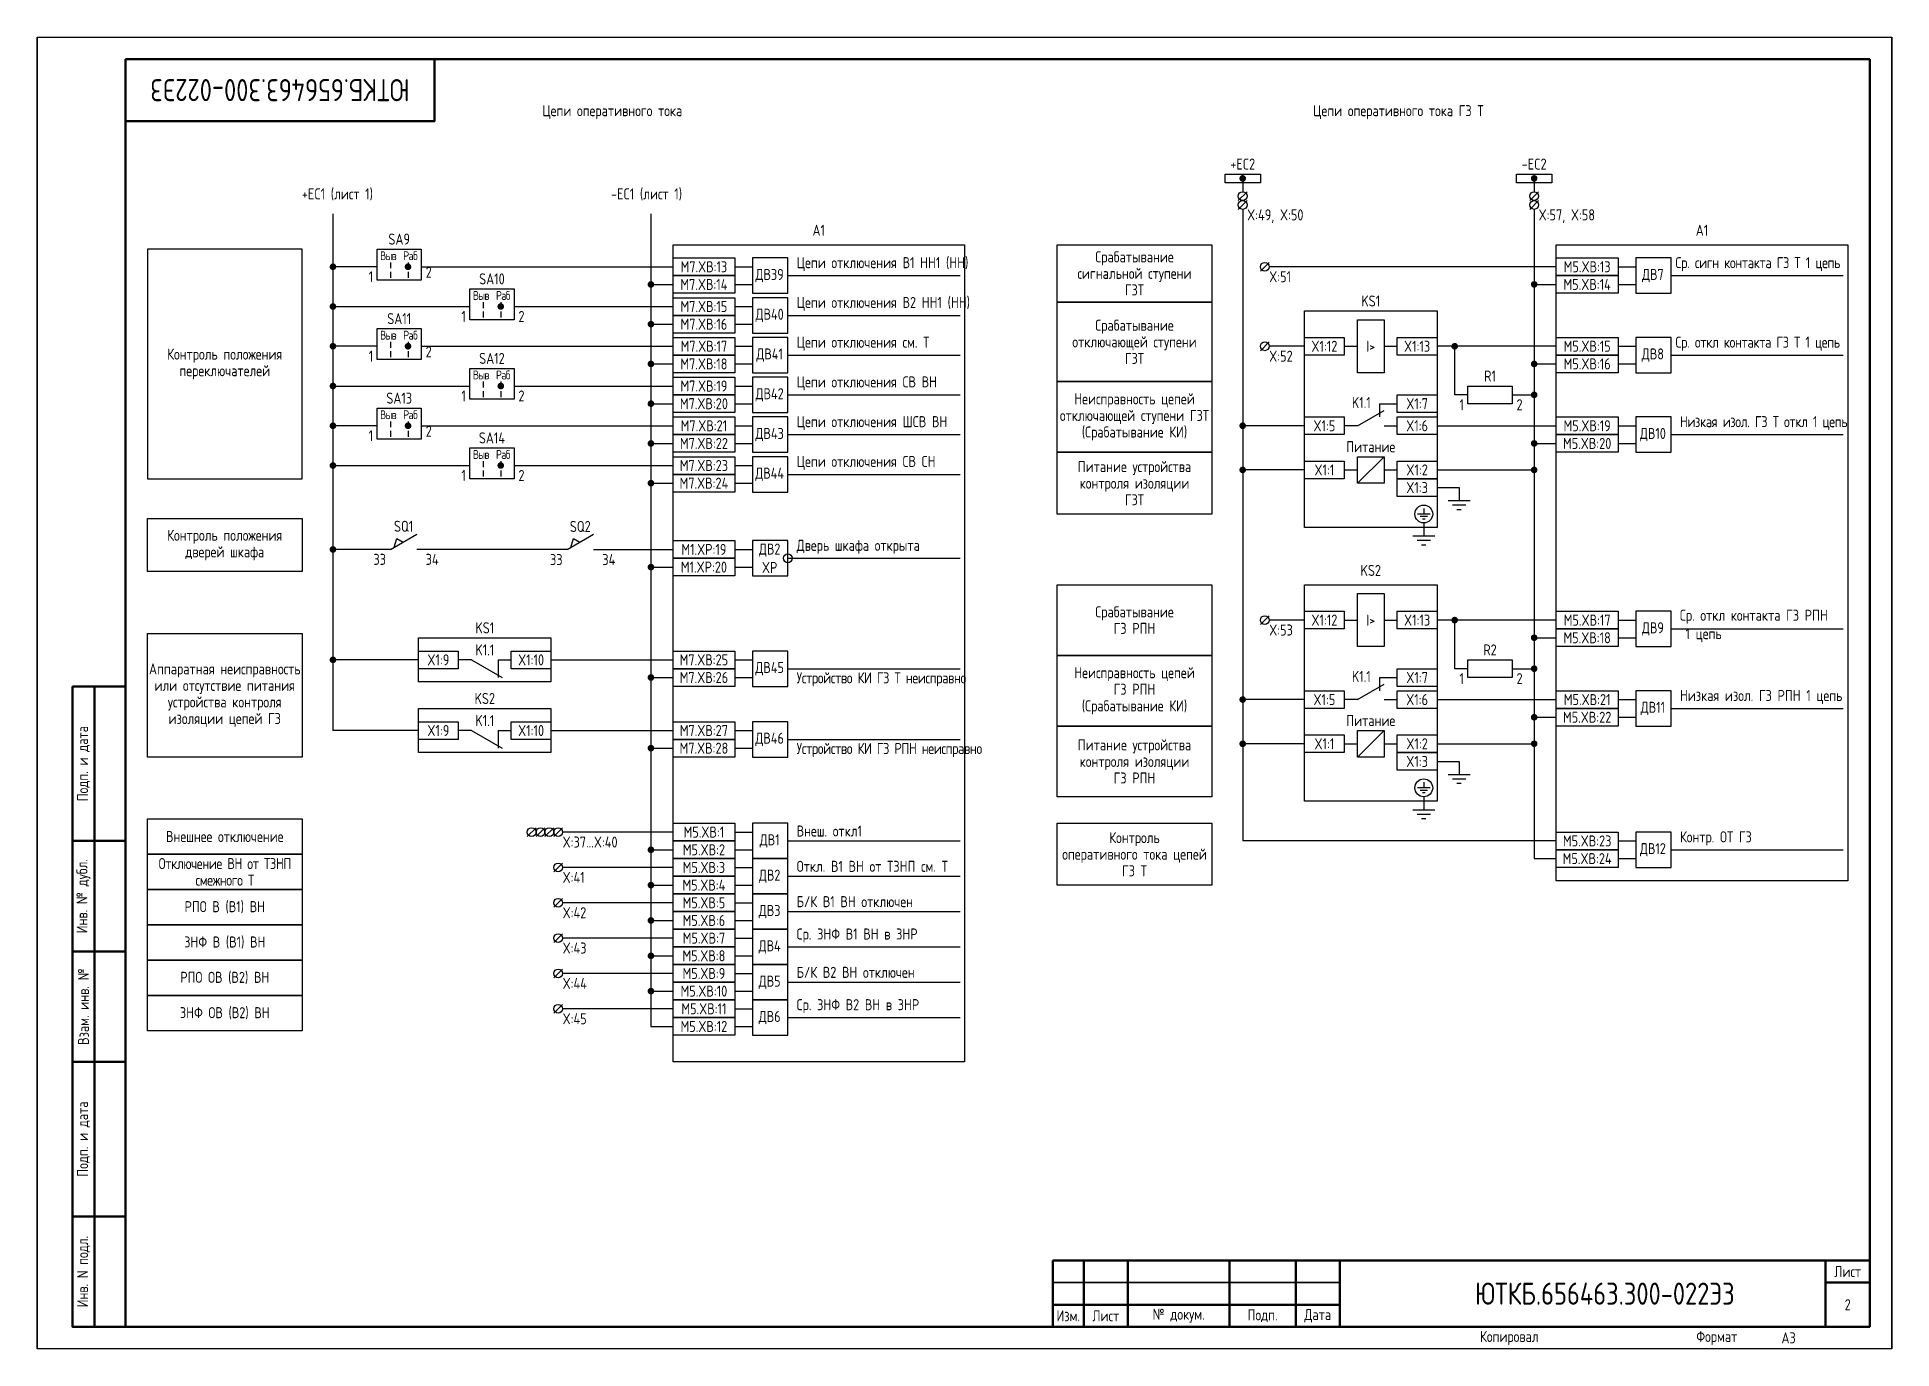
# Paper-space layout 'Лист2' of a CAD drawing. Header units: millimetres. Extents: x 266 to 501, y 22 to 188.
# The model-space entities are those that its viewports show. They can reach past a viewport. Long polylines and large blocks are cut down to what shows.
import ezdxf

# ---------------------------------------------------------------- set-up
doc = ezdxf.new("R2010")
doc.units = ezdxf.units.MM
doc.styles.add('Gost_type_A', font='GOST_A.TTF')

# ---------------------------------------------------------------- blocks, each defined once
blk = doc.blocks.new('Формат_А3')
blk.add_lwpolyline([(-420, 297), (0, 297), (0, 0), (-420, 0)], close=True)
at = {"lineweight": 50}
blk.add_lwpolyline([(-400, 292), (-5, 292), (-5, 5), (-400, 5)], close=True, dxfattribs=at)
blk = doc.blocks.new('POINT')
at = {"const_width": 0.75}
blk.add_lwpolyline([(-0.375, 0, 1), (0.375, 0, 1)], format="xyb", close=True, dxfattribs=at)
blk = doc.blocks.new('Штамп угловой верхний')
at = {"lineweight": 50}
blk.add_lwpolyline([(0, 0), (70, 0), (70, -14), (0, -14)], close=True, dxfattribs=at)
blk = doc.blocks.new('Штамп левый нижний')
at = {"lineweight": 50}
for points in [[(-12, 145), (-7, 145), (-7, 110), (-12, 110)], [(-7, 145), (0, 145), (0, 110), (-7, 110)], [(-12, 110), (-7, 110), (-7, 85), (-12, 85)], [(-7, 110), (0, 110), (0, 85), (-7, 85)], [(-12, 85), (-7, 85), (-7, 60), (-12, 60)], [(-7, 85), (0, 85), (0, 60), (-7, 60)], [(-12, 60), (-7, 60), (-7, 25), (-12, 25)], [(-7, 60), (0, 60), (0, 25), (-7, 25)], [(-12, 25), (-7, 25), (-7, 0), (-12, 0)], [(-7, 25), (0, 25), (0, 0), (-7, 0)]]:
    blk.add_lwpolyline(points, close=True, dxfattribs=at)
at = {"char_height": 2.5, "attachment_point": 5, "rotation": 90, "style": 'Gost_type_A'}
for s, insert, width in [('Подп. и дата', (-9.5, 127.5), 35), ('Инв. № дубл.', (-9.5, 97.5), 25), ('Взам. инв. №', (-9.5, 72.5), 25), ('Подп. и дата', (-9.5, 42.5), 35), ('Инв. N подл.', (-9.5, 12.5), 25)]:
    blk.add_mtext(s, dxfattribs=dict(at, insert=insert, width=width))
blk = doc.blocks.new('Штамп малый нижний')
at = {"lineweight": 50}
for points in [[(-185, 15), (-178, 15), (-178, 5), (-185, 5)], [(-178, 15), (-168, 15), (-168, 5), (-178, 5)], [(-168, 15), (-145, 15), (-145, 5), (-168, 5)], [(-145, 15), (-130, 15), (-130, 5), (-145, 5)], [(-130, 15), (-120, 15), (-120, 5), (-130, 5)], [(-120, 15), (-10, 15), (-10, 0), (-120, 0)], [(-10, 15), (0, 15), (0, 10), (-10, 10)], [(-10, 10), (0, 10), (0, 0), (-10, 0)], [(-185, 5), (-178, 5), (-178, 0), (-185, 0)], [(-178, 5), (-168, 5), (-168, 0), (-178, 0)], [(-168, 5), (-145, 5), (-145, 0), (-168, 0)], [(-145, 5), (-130, 5), (-130, 0), (-145, 0)], [(-130, 5), (-120, 5), (-120, 0), (-130, 0)]]:
    blk.add_lwpolyline(points, close=True, dxfattribs=at)
for points in [[(-185, 15), (-178, 15), (-178, 10), (-185, 10)], [(-178, 15), (-168, 15), (-168, 10), (-178, 10)], [(-168, 15), (-145, 15), (-145, 10), (-168, 10)], [(-145, 15), (-130, 15), (-130, 10), (-145, 10)], [(-130, 15), (-120, 15), (-120, 10), (-130, 10)], [(-185, 10), (-178, 10), (-178, 5), (-185, 5)], [(-178, 10), (-168, 10), (-168, 5), (-178, 5)], [(-168, 10), (-145, 10), (-145, 5), (-168, 5)], [(-145, 10), (-130, 10), (-130, 5), (-145, 5)], [(-130, 10), (-120, 10), (-120, 5), (-130, 5)]]:
    blk.add_lwpolyline(points, close=True)
at = {"char_height": 2.5, "style": 'Gost_type_A'}
for s, insert, width, attachment_point in [('Лист', (-5, 12.5), 10, 5), ('Изм.', (-181.5, 2.5), 7, 5), ('Лист', (-173, 2.5), 10, 5), ('№ докум.', (-156.5, 2.5), 23, 5), ('Подп.', (-137.5, 2.5), 15, 5), ('Дата', (-125, 2.5), 10, 5), ('Копировал', (-75, -2.53), 13.1202, 6), ('Формат', (-30, -2.53), 13.1202, 6)]:
    blk.add_mtext(s, dxfattribs=dict(at, insert=insert, width=width, attachment_point=attachment_point))
blk = doc.blocks.new('Переключатель_положение')
for p, q in [((2, 1), (2, -0.34)), ((2, -1.14), (2, -2.49))]:
    blk.add_line(p, q)
blk = doc.blocks.new('Шинка')
blk.add_lwpolyline([(-4, 1), (4, 1), (4, -1), (-4, -1)], close=True)
blk.add_blockref('POINT', (0, 0))

msp = doc.modelspace()

# ---------------------------------------------------------------- linework, layer by layer
for p, q in [((693, 265), (693, 262)), ((759, 265), (759, 262)), ((694, 262), (692, 260)), ((760, 262), (758, 260)), ((487, 257), (487, 140)), ((559, 257), (559, 73)), ((694, 260), (692, 258)), ((693, 258), (693, 115)), ((760, 260), (758, 258)), ((759, 258), (759, 111)), ((497, 245), (487, 245)), ((507, 245), (564, 245)), ((578, 245), (582, 245)), ((699, 246), (697, 244)), ((764, 245), (699, 245)), ((778, 245), (782, 245)), ((559, 241), (564, 241)), ((578, 241), (582, 241)), ((590, 243), (629, 243)), ((759, 241), (764, 241)), ((778, 241), (782, 241)), ((790, 243), (829, 243)), ((487, 236), (518, 236)), ((528, 236), (564, 236)), ((578, 236), (582, 236)), ((559, 232), (564, 232)), ((578, 232), (582, 232)), ((590, 234), (629, 234)), ((497, 227), (487, 227)), ((507, 227), (564, 227)), ((578, 227), (582, 227)), ((699, 228), (697, 226)), ((707, 227), (699, 227)), ((716, 227), (719, 227)), ((725, 227), (728, 227)), ((764, 227), (737, 227)), ((741, 216), (741, 227)), ((778, 227), (782, 227)), ((559, 223), (564, 223)), ((578, 223), (582, 223)), ((590, 225), (629, 225)), ((759, 223), (764, 223)), ((778, 223), (782, 223)), ((790, 225), (829, 225)), ((487, 218), (518, 218)), ((528, 218), (564, 218)), ((578, 218), (582, 218)), ((590, 216), (629, 216)), ((744, 216), (741, 216)), ((754, 216), (759, 216)), ((559, 214), (564, 214)), ((578, 214), (582, 214)), ((719, 209), (725, 212.46)), ((724, 214), (728, 214)), ((724, 214), (724, 211)), ((497, 209), (487, 209)), ((507, 209), (564, 209)), ((578, 209), (582, 209)), ((590, 207), (629, 207)), ((707, 209), (693, 209)), ((719, 209), (716, 209)), ((725, 209), (728, 209)), ((737, 209), (764, 209)), ((778, 209), (782, 209)), ((790, 207), (829, 207)), ((559, 205), (564, 205)), ((578, 205), (582, 205)), ((719, 196), (725, 202)), ((759, 205), (764, 205)), ((778, 205), (782, 205)), ((487, 200), (518, 200)), ((528, 200), (564, 200)), ((578, 200), (582, 200)), ((590, 198), (629, 198)), ((707, 199), (693, 199)), ((716, 199), (719, 199)), ((725, 199), (728, 199)), ((737, 199), (759, 199)), ((559, 196), (564, 196)), ((578, 196), (582, 196)), ((737, 195), (742, 195)), ((500, 181), (487, 181)), ((500, 181), (506, 184.46)), ((500.86, 181.5), (501.43, 183.48)), ((501.43, 183.48), (502.87, 182.65)), ((540, 180.95), (506, 180.95)), ((540, 180.95), (546, 184.42)), ((540.86, 181.45), (541.43, 183.44)), ((541.43, 183.44), (542.87, 182.61)), ((546, 181), (564, 181)), ((578, 181), (582, 181)), ((559, 177), (564, 177)), ((578, 177), (582, 177)), ((590, 179), (629, 179)), ((699, 166), (697, 164)), ((707, 165), (699, 165)), ((716, 165), (719, 165)), ((725, 165), (728, 165)), ((764, 165), (737, 165)), ((741, 154), (741, 165)), ((778, 165), (782, 165)), ((759, 161), (764, 161)), ((778, 161), (782, 161)), ((790, 163), (829, 163)), ((506.38, 156), (487, 156)), ((518.38, 156), (515.38, 156)), ((518.38, 156), (525.3, 152)), ((524.38, 156), (524.38, 152)), ((524.38, 156), (527.38, 156)), ((536.37, 156), (564, 156)), ((578, 156), (582, 156)), ((559, 152), (564, 152)), ((578, 152), (582, 152)), ((590, 154), (629, 154)), ((724, 152), (728, 152)), ((724, 152), (724, 149)), ((744, 154), (741, 154)), ((754, 154), (759, 154)), ((707, 147), (693, 147)), ((719, 147), (716, 147)), ((719, 147), (725, 150.46)), ((725, 147), (728, 147)), ((737, 147), (764, 147)), ((778, 147), (782, 147)), ((759, 143), (764, 143)), ((778, 143), (782, 143)), ((790, 145), (829, 145)), ((506.38, 140), (487, 140)), ((518.38, 140), (515.38, 140)), ((518.38, 140), (525.3, 136)), ((524.38, 140), (524.38, 136)), ((524.38, 140), (527.38, 140)), ((536.37, 140), (564, 140)), ((578, 140), (582, 140)), ((719, 134), (725, 140)), ((559, 136), (564, 136)), ((578, 136), (582, 136)), ((590, 138), (629, 138)), ((707, 137), (693, 137)), ((716, 137), (719, 137)), ((725, 137), (728, 137)), ((737, 137), (759, 137)), ((737, 133), (742, 133)), ((533, 118), (531, 116)), ((535, 118), (533, 116)), ((537, 118), (535, 116)), ((539, 118), (537, 116)), ((564, 117), (539, 117)), ((578, 117), (582, 117)), ((590, 115), (629, 115)), ((764, 115), (693, 115)), ((778, 115), (782, 115)), ((539, 110), (537, 108)), ((559, 113), (564, 113)), ((578, 113), (582, 113)), ((759, 111), (764, 111)), ((778, 111), (782, 111)), ((790, 113), (829, 113)), ((564, 109), (539, 109)), ((559, 105), (564, 105)), ((578, 109), (582, 109)), ((578, 105), (582, 105)), ((590, 107), (629, 107)), ((539, 102), (537, 100)), ((564, 101), (539, 101)), ((578, 101), (582, 101)), ((559, 97), (564, 97)), ((578, 97), (582, 97)), ((590, 99), (629, 99)), ((539, 94), (537, 92)), ((564, 93), (539, 93)), ((578, 93), (582, 93)), ((559, 89), (564, 89)), ((578, 89), (582, 89)), ((590, 91), (629, 91)), ((539, 86), (537, 84)), ((564, 85), (539, 85)), ((578, 85), (582, 85)), ((559, 81), (564, 81)), ((578, 81), (582, 81)), ((590, 83), (629, 83)), ((539, 78), (537, 76)), ((564, 77), (539, 77)), ((578, 77), (582, 77)), ((559, 73), (564, 73)), ((578, 73), (582, 73)), ((590, 75), (629, 75))]:
    msp.add_line(p, q)
at = {"ltscale": 4.32}
for p, q in [((742, 195), (742, 192)), ((735.42, 189.02), (732.58, 189.02)), ((734, 190.3), (734, 189.02)), ((744.5, 192), (739.5, 192)), ((743.5, 191), (740.5, 191)), ((742.5, 190), (741.5, 190)), ((734.85, 188.45), (733.15, 188.45)), ((734.28, 187.88), (733.72, 187.88)), ((734, 187), (734, 184)), ((736.5, 184), (731.5, 184)), ((735.5, 183), (732.5, 183)), ((734.5, 182), (733.5, 182)), ((742, 133), (742, 130)), ((735.42, 127.02), (732.58, 127.02)), ((734.85, 126.45), (733.15, 126.45)), ((734, 128.3), (734, 127.02)), ((744.5, 130), (739.5, 130)), ((743.5, 129), (740.5, 129)), ((742.5, 128), (741.5, 128)), ((736.5, 122), (731.5, 122)), ((734.28, 125.88), (733.72, 125.88)), ((734, 125), (734, 122)), ((735.5, 121), (732.5, 121)), ((734.5, 120), (733.5, 120))]:
    msp.add_line(p, q, dxfattribs=at)
for points in [[(480, 249), (445, 249), (445, 197), (480, 197)], [(497, 249), (507, 249), (507, 242), (497, 242)], [(564, 250), (630, 250), (630, 65), (564, 65)], [(686, 237), (651, 237), (651, 250), (686, 250)], [(764, 250), (830, 250), (830, 106), (764, 106)], [(564, 247), (578, 247), (578, 243), (564, 243)], [(764, 247), (778, 247), (778, 243), (764, 243)], [(518, 240), (528, 240), (528, 233), (518, 233)], [(564, 243), (578, 243), (578, 239), (564, 239)], [(764, 243), (778, 243), (778, 239), (764, 239)], [(564, 238), (578, 238), (578, 234), (564, 234)], [(686, 219), (651, 219), (651, 237), (686, 237)], [(497, 231), (507, 231), (507, 224), (497, 224)], [(564, 234), (578, 234), (578, 230), (564, 230)], [(707, 235), (737, 235), (737, 186), (707, 186)], [(719, 233), (725, 233), (725, 221), (719, 221)], [(564, 229), (578, 229), (578, 225), (564, 225)], [(707, 229), (716, 229), (716, 225), (707, 225)], [(728, 229), (737, 229), (737, 225), (728, 225)], [(764, 229), (778, 229), (778, 225), (764, 225)], [(564, 225), (578, 225), (578, 221), (564, 221)], [(764, 225), (778, 225), (778, 221), (764, 221)], [(518, 222), (528, 222), (528, 215), (518, 215)], [(564, 220), (578, 220), (578, 216), (564, 216)], [(686, 203), (651, 203), (651, 219), (686, 219)], [(564, 216), (578, 216), (578, 212), (564, 212)], [(728, 216), (737, 216), (737, 212), (728, 212)], [(744, 218), (754, 218), (754, 214), (744, 214)], [(497, 213), (507, 213), (507, 206), (497, 206)], [(564, 211), (578, 211), (578, 207), (564, 207)], [(707, 211), (716, 211), (716, 207), (707, 207)], [(728, 211), (737, 211), (737, 207), (728, 207)], [(764, 211), (778, 211), (778, 207), (764, 207)], [(564, 207), (578, 207), (578, 203), (564, 203)], [(764, 207), (778, 207), (778, 203), (764, 203)], [(518, 204), (528, 204), (528, 197), (518, 197)], [(564, 202), (578, 202), (578, 198), (564, 198)], [(686, 189), (651, 189), (651, 203), (686, 203)], [(719, 202), (725, 202), (725, 196), (719, 196)], [(564, 198), (578, 198), (578, 194), (564, 194)], [(707, 201), (716, 201), (716, 197), (707, 197)], [(728, 201), (737, 201), (737, 197), (728, 197)], [(728, 197), (737, 197), (737, 193), (728, 193)], [(480, 176), (445, 176), (445, 188), (480, 188)], [(564, 183), (578, 183), (578, 179), (564, 179)], [(564, 183), (578, 183), (578, 179), (564, 179)], [(564, 179), (578, 179), (578, 175), (564, 175)], [(686, 157), (651, 157), (651, 173), (686, 173)], [(707, 173), (737, 173), (737, 124), (707, 124)], [(719, 171), (725, 171), (725, 159), (719, 159)], [(707, 167), (716, 167), (716, 163), (707, 163)], [(728, 167), (737, 167), (737, 163), (728, 163)], [(764, 167), (778, 167), (778, 163), (764, 163)], [(480, 134), (445, 134), (445, 162), (480, 162)], [(506.38, 161), (536.37, 161), (536.37, 151), (506.38, 151)], [(764, 163), (778, 163), (778, 159), (764, 159)], [(506.38, 158), (515.37, 158), (515.37, 154), (506.38, 154)], [(527.38, 158), (536.37, 158), (536.37, 154), (527.38, 154)], [(564, 158), (578, 158), (578, 154), (564, 154)], [(686, 141), (651, 141), (651, 157), (686, 157)], [(744, 156), (754, 156), (754, 152), (744, 152)], [(564, 154), (578, 154), (578, 150), (564, 150)], [(728, 154), (737, 154), (737, 150), (728, 150)], [(707, 149), (716, 149), (716, 145), (707, 145)], [(728, 149), (737, 149), (737, 145), (728, 145)], [(764, 149), (778, 149), (778, 145), (764, 145)], [(506.38, 145), (536.37, 145), (536.37, 135), (506.38, 135)], [(764, 145), (778, 145), (778, 141), (764, 141)], [(506.38, 142), (515.37, 142), (515.37, 138), (506.38, 138)], [(527.38, 142), (536.37, 142), (536.37, 138), (527.38, 138)], [(564, 142), (578, 142), (578, 138), (564, 138)], [(686, 125), (651, 125), (651, 141), (686, 141)], [(707, 139), (716, 139), (716, 135), (707, 135)], [(719, 140), (725, 140), (725, 134), (719, 134)], [(728, 139), (737, 139), (737, 135), (728, 135)], [(564, 138), (578, 138), (578, 134), (564, 134)], [(728, 135), (737, 135), (737, 131), (728, 131)], [(480, 112), (445, 112), (445, 120), (480, 120)], [(564, 119), (578, 119), (578, 115), (564, 115)], [(686, 105), (651, 105), (651, 119), (686, 119)], [(564, 115), (578, 115), (578, 111), (564, 111)], [(764, 117), (778, 117), (778, 113), (764, 113)], [(480, 104), (445, 104), (445, 112), (480, 112)], [(564, 111), (578, 111), (578, 107), (564, 107)], [(764, 113), (778, 113), (778, 109), (764, 109)], [(564, 107), (578, 107), (578, 103), (564, 103)], [(480, 96), (445, 96), (445, 104), (480, 104)], [(564, 103), (578, 103), (578, 99), (564, 99)], [(564, 99), (578, 99), (578, 95), (564, 95)], [(480, 88), (445, 88), (445, 96), (480, 96)], [(564, 95), (578, 95), (578, 91), (564, 91)], [(564, 91), (578, 91), (578, 87), (564, 87)], [(480, 80), (445, 80), (445, 88), (480, 88)], [(564, 87), (578, 87), (578, 83), (564, 83)], [(480, 72), (445, 72), (445, 80), (480, 80)], [(564, 83), (578, 83), (578, 79), (564, 79)], [(564, 79), (578, 79), (578, 75), (564, 75)], [(564, 75), (578, 75), (578, 71), (564, 71)]]:
    msp.add_lwpolyline(points, close=True)
at = {"ltscale": 4}
for points in [[(582, 239), (590, 239), (590, 247), (582, 247)], [(782, 239), (790, 239), (790, 247), (782, 247)], [(582, 230), (590, 230), (590, 238), (582, 238)], [(582, 221), (590, 221), (590, 229), (582, 229)], [(782, 221), (790, 221), (790, 229), (782, 229)], [(582, 212), (590, 212), (590, 220), (582, 220)], [(582, 203), (590, 203), (590, 211), (582, 211)], [(782, 203), (790, 203), (790, 211), (782, 211)], [(582, 194), (590, 194), (590, 202), (582, 202)], [(582, 175), (590, 175), (590, 183), (582, 183)], [(782, 159), (790, 159), (790, 167), (782, 167)], [(582, 150), (590, 150), (590, 158), (582, 158)], [(782, 141), (790, 141), (790, 149), (782, 149)], [(582, 134), (590, 134), (590, 142), (582, 142)], [(582, 111), (590, 111), (590, 119), (582, 119)], [(782, 109), (790, 109), (790, 117), (782, 117)], [(582, 103), (590, 103), (590, 111), (582, 111)], [(582, 95), (590, 95), (590, 103), (582, 103)], [(582, 87), (590, 87), (590, 95), (582, 95)], [(582, 79), (590, 79), (590, 87), (582, 87)], [(582, 71), (590, 71), (590, 79), (582, 79)]]:
    msp.add_lwpolyline(points, close=True, dxfattribs=at)
for centre, radius in [((693, 261), 1), ((759, 261), 1), ((693, 259), 1), ((759, 259), 1), ((698, 245), 1), ((698, 227), 1), ((734, 189.02), 2.02), ((590, 179), 1), ((698, 165), 1), ((734, 127.02), 2.02), ((532, 117), 1), ((534, 117), 1), ((536, 117), 1), ((538, 117), 1), ((538, 109), 1), ((538, 101), 1), ((538, 93), 1), ((538, 85), 1), ((538, 77), 1)]:
    msp.add_circle(centre, radius)

# ---------------------------------------------------------------- block references
at = {"color": 1}
for name, p in [('Формат_А3', (420, 0)), ('Формат_А3', (840, 0)), ('Формат_А3', (1260, 0)), ('Штамп левый нижний', (440, 5)), ('Штамп малый нижний', (835, 5))]:
    msp.add_blockref(name, p, dxfattribs=at)
for name, p in [('Штамп угловой верхний', (440, 292)), ('Шинка', (693, 265)), ('Шинка', (759, 265)), ('POINT', (487, 245)), ('Переключатель_положение', (498, 245)), ('POINT', (504, 245)), ('Переключатель_положение', (502, 245)), ('POINT', (559, 241)), ('POINT', (559, 241)), ('POINT', (759, 241)), ('POINT', (487, 236)), ('Переключатель_положение', (519, 236)), ('POINT', (525, 236)), ('Переключатель_положение', (523, 236)), ('POINT', (559, 232)), ('POINT', (559, 232)), ('POINT', (487, 227)), ('Переключатель_положение', (498, 227)), ('POINT', (504, 227)), ('Переключатель_положение', (502, 227)), ('POINT', (741, 227)), ('POINT', (559, 223)), ('POINT', (559, 223)), ('POINT', (759, 223)), ('POINT', (487, 218)), ('Переключатель_положение', (519, 218)), ('POINT', (525, 218)), ('Переключатель_положение', (523, 218)), ('POINT', (559, 214)), ('POINT', (559, 214)), ('POINT', (759, 216)), ('Переключатель_положение', (498, 209)), ('Переключатель_положение', (502, 209)), ('POINT', (487, 209)), ('POINT', (504, 209)), ('POINT', (693, 209)), ('POINT', (559, 205)), ('POINT', (559, 205)), ('POINT', (759, 205)), ('POINT', (487, 200)), ('Переключатель_положение', (519, 200)), ('POINT', (525, 200)), ('Переключатель_положение', (523, 200)), ('POINT', (693, 199)), ('POINT', (759, 199)), ('POINT', (559, 196)), ('POINT', (559, 196)), ('POINT', (487, 181)), ('POINT', (559, 177)), ('POINT', (559, 177)), ('POINT', (741, 165)), ('POINT', (759, 161)), ('POINT', (487, 156)), ('POINT', (559, 152)), ('POINT', (559, 152)), ('POINT', (759, 154)), ('POINT', (693, 147)), ('POINT', (759, 143)), ('POINT', (559, 136)), ('POINT', (559, 136)), ('POINT', (693, 137)), ('POINT', (759, 137)), ('POINT', (559, 113)), ('POINT', (559, 105)), ('POINT', (559, 97)), ('POINT', (559, 89)), ('POINT', (559, 81))]:
    msp.add_blockref(name, p)

# ---------------------------------------------------------------- texts
at = {"insert": (475, 285), "char_height": 5, "width": 70, "attachment_point": 5, "rotation": 180, "style": 'Gost_type_A'}
msp.add_mtext('ЮТКБ.656463.300-022Э3', dxfattribs=at)
at = {"char_height": 2.5, "line_spacing_factor": 0.9, "style": 'Gost_type_A'}
for s, insert, width, attachment_point in [('Цепи оперативного тока', (550.25, 280), 197.5, 5), ('Цепи оперативного тока ГЗ Т', (728.25, 280), 197.5, 5), ('X:49, X:50', (694, 258), 16, 1), ('X:57, X:58', (760, 258), 16, 1), ('A1', (597, 252), 66, 8), ('A1', (797, 252), 66, 8), ('Срабатывание\\Pсигнальной ступени\\PГЗТ', (668.5, 243.5), 35, 5), ('X:51', (699, 244), 8, 1), ('KS1', (722, 236), 30, 8), ('Срабатывание\\Pотключающей ступени\\PГЗТ', (668.5, 228), 35, 5), ('Контроль положения\\Pпереключателей', (462.5, 223), 35, 5), ('X:52', (699, 226), 8, 1), ('R1', (749, 219), 10, 8), ('Неисправность цепей отключающей ступени ГЗТ\\P(Срабатывание КИ)', (668.5, 211), 35, 5), ('K1.1', (722, 213), 12, 9), ('{\\T0.9;1}', (743, 215), 5, 3), ('{\\T0.9;2}', (755, 215), 5, 1), ('Питание устройства контроля изоляции\\PГЗТ', (668.5, 196), 35, 5), ('Контроль положения\\Pдверей шкафа', (462.5, 182), 35, 5), ('KS2', (722, 175), 30, 8), ('Срабатывание\\PГЗ РПН', (668.5, 165), 35, 5), ('KS1', (521.38, 162), 30, 8), ('X:53', (699, 164), 8, 1), ('K1.1', (521.38, 157), 12, 8), ('R2', (749, 157), 10, 8), ('Аппаратная неисправность или отсутствие питания устройства контроля изоляции цепей ГЗ', (462.5, 148), 35, 5), ('Неисправность цепей\\PГЗ РПН\\P(Срабатывание КИ)', (668.5, 149), 35, 5), ('K1.1', (722, 151), 12, 9), ('{\\T0.9;1}', (743, 153), 5, 3), ('{\\T0.9;2}', (755, 153), 5, 1), ('KS2', (521.38, 146), 30, 8), ('K1.1', (521.38, 141), 12, 8), ('Питание устройства контроля изоляции\\PГЗ РПН', (668.5, 133), 35, 5), ('Внешнее отключение', (462.5, 116), 35, 5), ('X:37...X:40', (539, 116), 8, 1), ('Контроль\\Pоперативного тока цепей ГЗ Т', (668.5, 112), 35, 5), ('{\\T0.95;Отключение ВН от ТЗНП смежного Т}', (462.5, 108), 35, 5), ('X:41', (539, 108), 8, 1), ('РПО В (В1) ВН', (462.5, 100), 35, 5), ('X:42', (539, 100), 8, 1), ('ЗНФ В (В1) ВН', (462.5, 92), 35, 5), ('X:43', (539, 92), 8, 1), ('РПО ОВ (В2) ВН', (462.5, 84), 35, 5), ('X:44', (539, 84), 8, 1), ('ЗНФ ОВ (В2) ВН', (462.5, 76), 35, 5), ('X:45', (539, 76), 8, 1)]:
    msp.add_mtext(s, dxfattribs=dict(at, insert=insert, width=width, attachment_point=attachment_point))
at = {"style": 'Gost_type_A'}
for s, insert, char_height, width, attachment_point in [('+EC2', (693, 267), 2.5, 10, 8), ('-EC2', (759, 267), 2.5, 10, 8), ('+EC1 (лист 1)', (488, 260), 2.5, 18, 8), ('-EC1 (лист 1)', (558, 260), 2.5, 16, 8), ('SA9', (502, 250), 2.5, 10, 8), ('{\\T0.9;Выв}', (499.5, 247.5), 2, 5, 5), ('{\\T0.9;Раб}', (504.5, 247.5), 2, 5, 5), ('{\\T0.9;1}', (496, 244), 2.5, 5, 3), ('M7.XВ:13', (571, 245), 2.5, 14, 5), ('ДВ39', (585.88, 243), 2.5, 7.7588, 5), ('Цепи отключения В1 НН1 (НН)', (592, 244), 2.5, 42.6535, 7), ('M5.XВ:13', (771, 245), 2.5, 14, 5), ('ДВ7', (785.88, 243), 2.5, 7.7588, 5), ('{\\T0.95;Ср. сигн контакта ГЗ Т 1 цепь}', (791, 244), 2.5, 44.8565, 7), ('{\\T0.9;Выв}', (520.5, 238.5), 2, 5, 5), ('SA10', (523, 241), 2.5, 10, 8), ('{\\T0.9;Раб}', (525.5, 238.5), 2, 5, 5), ('M7.XВ:14', (571, 241), 2.5, 14, 5), ('M5.XВ:14', (771, 241), 2.5, 14, 5), ('M7.XВ:15', (571, 236), 2.5, 14, 5), ('ДВ40', (585.88, 234), 2.5, 7.7588, 5), ('Цепи отключения В2 НН1 (НН)', (592, 235), 2.5, 38.884, 7), ('SA11', (502, 232), 2.5, 10, 8), ('{\\T0.9;1}', (517, 235), 2.5, 5, 3), ('{\\T0.9;2}', (529, 235), 2.5, 5, 1), ('M7.XВ:16', (571, 232), 2.5, 14, 5), ('{\\T0.9;Выв}', (499.5, 229.5), 2, 5, 5), ('{\\T0.9;Раб}', (504.5, 229.5), 2, 5, 5), ('M7.XВ:17', (571, 227), 2.5, 14, 5), ('Цепи отключения см. Т', (592, 226), 2.5, 35.7691, 7), ('X1:12', (711.5, 227), 2.5, 9.0043, 5), ('I>', (722, 227), 2.5, 6.0044, 5), ('X1:13', (732.5, 227), 2.5, 9.0043, 5), ('M5.XВ:15', (771, 227), 2.5, 14, 5), ('{\\T0.95;Ср. откл контакта ГЗ Т 1 цепь}', (791, 226), 2.5, 43.1126, 7), ('{\\T0.9;1}', (496, 226), 2.5, 5, 3), ('SA12', (523, 223), 2.5, 10, 8), ('M7.XВ:18', (571, 223), 2.5, 14, 5), ('ДВ41', (585.88, 225), 2.5, 7.7588, 5), ('M5.XВ:16', (771, 223), 2.5, 14, 5), ('ДВ8', (785.88, 225), 2.5, 7.7588, 5), ('{\\T0.9;Выв}', (520.5, 220.5), 2, 5, 5), ('{\\T0.9;Раб}', (525.5, 220.5), 2, 5, 5), ('M7.XВ:19', (571, 218), 2.5, 14, 5), ('Цепи отключения СВ ВН', (592, 217), 2.5, 40.0765, 7), ('SA13', (502, 214), 2.5, 10, 8), ('{\\T0.9;1}', (517, 217), 2.5, 5, 3), ('{\\T0.9;2}', (529, 217), 2.5, 5, 1), ('M7.XВ:20', (571, 214), 2.5, 14, 5), ('ДВ42', (585.88, 216), 2.5, 7.7588, 5), ('X1:7', (732.5, 214), 2.5, 9.0043, 5), ('{\\T0.9;Выв}', (499.5, 211.5), 2, 5, 5), ('{\\T0.9;Раб}', (504.5, 211.5), 2, 5, 5), ('M7.XВ:21', (571, 209), 2.5, 14, 5), ('Цепи отключения ШСВ ВН', (592, 208), 2.5, 44.7686, 7), ('X1:5', (711.5, 209), 2.5, 9.0043, 5), ('X1:6', (732.5, 209), 2.5, 9.0043, 5), ('M5.XВ:19', (771, 209), 2.5, 14, 5), ('{\\T0.95;Низкая изол. ГЗ Т откл 1 цепь}', (792, 208), 2.5, 46.0438, 7), ('{\\T0.9;1}', (496, 208), 2.5, 5, 3), ('SA14', (523, 205), 2.5, 10, 8), ('M7.XВ:22', (571, 205), 2.5, 14, 5), ('ДВ43', (585.88, 207), 2.5, 7.7588, 5), ('M5.XВ:20', (771, 205), 2.5, 14, 5), ('ДВ10', (785.88, 207), 2.5, 7.7588, 5), ('{\\T0.9;Выв}', (520.5, 202.5), 2, 5, 5), ('{\\T0.9;Раб}', (525.5, 202.5), 2, 5, 5), ('Цепи отключения СВ СН', (592, 199), 2.5, 39.1536, 7), ('Питание', (722, 203), 2.5, 12, 8), ('{\\T0.9;1}', (517, 199), 2.5, 5, 3), ('{\\T0.9;2}', (529, 199), 2.5, 5, 1), ('M7.XВ:23', (571, 200), 2.5, 14, 5), ('ДВ44', (585.88, 198), 2.5, 7.7588, 5), ('X1:1', (711.5, 199), 2.5, 9.0043, 5), ('X1:2', (732.5, 199), 2.5, 9.0043, 5), ('M7.XВ:24', (571, 196), 2.5, 14, 5), ('X1:3', (732.5, 195), 2.5, 9.0043, 5), ('SQ1', (503, 185), 2.5, 10, 8), ('SQ2', (543, 184.95), 2.5, 10, 8), ('M1.XP:19', (571, 181), 2.5, 14, 5), ('ДВ2 XP', (585.88, 179), 2.5, 7.7588, 5), ('Дверь шкафа открыта', (592, 180), 2.5, 35.9749, 7), ('33', (499, 180), 2.5, 6, 3), ('34', (508, 180), 2.5, 6, 1), ('33', (539, 179.95), 2.5, 6, 3), ('34', (548, 179.95), 2.5, 6, 1), ('M1.XP:20', (571, 177), 2.5, 14, 5), ('X1:12', (711.5, 165), 2.5, 9.0043, 5), ('I>', (722, 165), 2.5, 6.0044, 5), ('X1:13', (732.5, 165), 2.5, 9.0043, 5), ('M5.XВ:17', (771, 165), 2.5, 14, 5), ('ДВ9', (785.88, 163), 2.5, 7.7588, 5), ('Ср. откл контакта ГЗ РПН\\P 1 цепь', (792, 160), 2.5, 46.288, 7), ('M5.XВ:18', (771, 161), 2.5, 14, 5), ('X1:9', (510.87, 156), 2.5, 9.0043, 5), ('X1:10', (531.87, 156), 2.5, 9.0043, 5), ('M7.XВ:25', (571, 156), 2.5, 14, 5), ('ДВ45', (585.88, 154), 2.5, 7.7588, 5), ('M7.XВ:26', (571, 152), 2.5, 14, 5), ('X1:7', (732.5, 152), 2.5, 9.0043, 5), ('X1:5', (711.5, 147), 2.5, 9.0043, 5), ('X1:6', (732.5, 147), 2.5, 9.0043, 5), ('M5.XВ:21', (771, 147), 2.5, 14, 5), ('Низкая изол. ГЗ РПН 1 цепь', (792, 146), 2.5, 43.2348, 7), ('Питание', (722, 141), 2.5, 12, 8), ('M5.XВ:22', (771, 143), 2.5, 14, 5), ('ДВ11', (785.88, 145), 2.5, 7.7588, 5), ('X1:9', (510.87, 140), 2.5, 9.0043, 5), ('X1:10', (531.87, 140), 2.5, 9.0043, 5), ('M7.XВ:27', (571, 140), 2.5, 14, 5), ('ДВ46', (585.88, 138), 2.5, 7.7588, 5), ('M7.XВ:28', (571, 136), 2.5, 14, 5), ('X1:1', (711.5, 137), 2.5, 9.0043, 5), ('X1:2', (732.5, 137), 2.5, 9.0043, 5), ('X1:3', (732.5, 133), 2.5, 9.0043, 5), ('M5.XВ:1', (571, 117), 2.5, 14, 5), ('Внеш. откл1', (592, 116), 2.5, 27.8465, 7), ('M5.XВ:2', (571, 113), 2.5, 14, 5), ('ДВ1', (585.88, 115), 2.5, 7.7588, 5), ('M5.XВ:23', (771, 115), 2.5, 14, 5), ('ДВ12', (785.88, 113), 2.5, 7.7588, 5), ('Контр. ОТ ГЗ', (792, 114), 2.5, 37.4344, 7), ('M5.XВ:3', (571, 109), 2.5, 14, 5), ('Откл. В1 ВН от ТЗНП см. Т', (592, 108), 2.5, 38.5025, 7), ('M5.XВ:24', (771, 111), 2.5, 14, 5), ('M5.XВ:4', (571, 105), 2.5, 14, 5), ('ДВ2', (585.88, 107), 2.5, 7.7588, 5), ('M5.XВ:5', (571, 101), 2.5, 14, 5), ('Б/К В1 ВН отключен', (592, 100), 2.5, 27.8465, 7), ('M5.XВ:6', (571, 97), 2.5, 14, 5), ('ДВ3', (585.88, 99), 2.5, 7.7588, 5), ('M5.XВ:7', (571, 93), 2.5, 14, 5), ('ДВ4', (585.88, 91), 2.5, 7.7588, 5), ('Ср. ЗНФ В1 ВН в ЗНР', (592, 92), 2.5, 27.8465, 7), ('M5.XВ:8', (571, 89), 2.5, 14, 5), ('M5.XВ:9', (571, 85), 2.5, 14, 5), ('ДВ5', (585.88, 83), 2.5, 7.7588, 5), ('Б/К В2 ВН отключен', (592, 84), 2.5, 27.8465, 7), ('M5.XВ:10', (571, 81), 2.5, 14, 5), ('M5.XВ:11', (571, 77), 2.5, 14, 5), ('ДВ6', (585.88, 75), 2.5, 7.7588, 5), ('Ср. ЗНФ В2 ВН в ЗНР', (592, 76), 2.5, 27.8465, 7), ('M5.XВ:12', (571, 73), 2.5, 14, 5), ('ЮТКБ.656463.300-022Э3', (775, 12.5), 5, 120, 5), ('2', (830, 10), 2.5, 10, 5), ('A3', (815, 2.5), 2.5, 20, 4)]:
    msp.add_mtext(s, dxfattribs=dict(at, insert=insert, char_height=char_height, width=width, attachment_point=attachment_point))
at = {"char_height": 2.5, "attachment_point": 1, "style": 'Gost_type_A'}
for insert in [(508, 245), (508, 227), (508, 209)]:
    msp.add_mtext('{\\T0.9;2}', dxfattribs=dict(at, insert=insert))
at = {"color": 6, "char_height": 2.5, "attachment_point": 7, "style": 'Gost_type_A'}
for s, insert, width in [('{\\T0.95;Устройство КИ ГЗ Т неисправно}', (592, 150), 38), ('{\\T0.95;Устройство КИ ГЗ РПН неисправно}', (592, 134), 40)]:
    msp.add_mtext(s, dxfattribs=dict(at, insert=insert, width=width))

psp = doc.layouts.new('Лист2')

# ---------------------------------------------------------------- viewports
at = {"layer": '0'}
psp.add_viewport(center=(383.68, 105.01), size=(235.18, 166.3039), view_center_point=(630, 148.5), view_height=297, dxfattribs=at)

doc.saveas('drawing.dxf')
